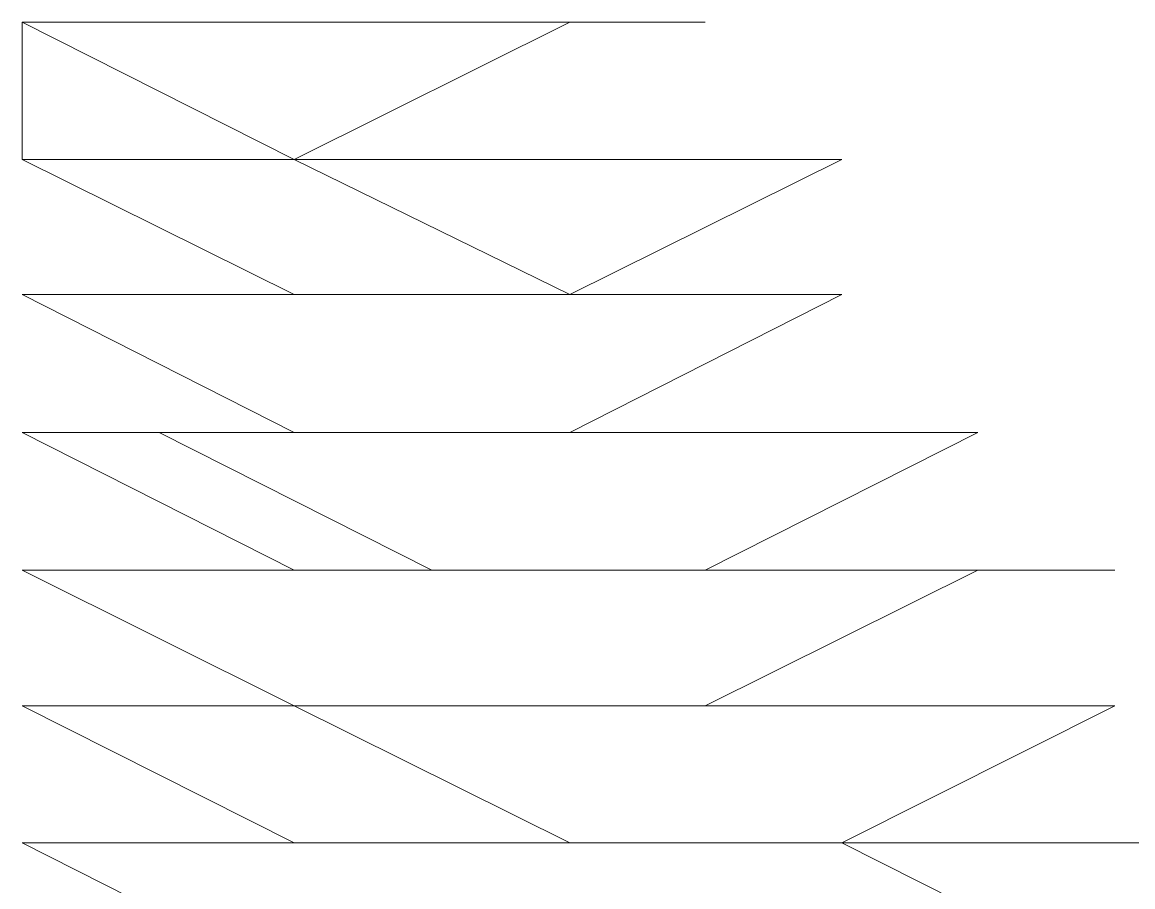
# Model space of a CAD drawing. Header units: millimetres. Extents: x 0 to 17945, y -132 to 1785.
# Drawn here: x 9885.179 to 9886.257, y 130.735 to 131.574 of the extents above; entities that cross this region are included whole.
import ezdxf

# ---------------------------------------------------------------- set-up
doc = ezdxf.new("R2010")
doc.units = ezdxf.units.MM

# ---------------------------------------------------------------- blocks, each defined once
blk = doc.blocks.new('TCR_GROWATT_40KTL3_X_FRONT')
at = {"color": 1, "lineweight": 9}
for points in [[(441.0019, 131.5743), (441.2658, 131.5743), (441.5334, 131.5743), (441.6648, 131.5743)], [(441.5334, 131.5743), (441.2658, 131.5743), (441.0019, 131.5743)], [(441.0019, 131.5743), (441.2658, 131.5743), (441.5334, 131.5743), (441.6648, 131.5743)], [(441.5334, 131.5743), (441.2658, 131.5743), (441.0019, 131.5743)], [(441.0019, 131.5743), (441.2658, 131.5743), (441.5334, 131.5743), (441.6648, 131.5743)], [(441.5334, 131.5743), (441.2658, 131.5743), (441.0019, 131.5743)], [(441.0019, 131.5743), (441.2658, 131.5743), (441.5334, 131.5743), (441.6648, 131.5743)], [(441.5334, 131.5743), (441.2658, 131.5743), (441.0019, 131.5743)], [(441.0019, 131.5743), (441.2658, 131.5743), (441.5334, 131.5743), (441.6648, 131.5743)], [(441.5334, 131.5743), (441.2658, 131.5743), (441.0019, 131.5743)], [(441.0019, 131.5743), (441.2658, 131.5743), (441.5334, 131.5743), (441.6648, 131.5743)], [(441.6648, 131.5743), (441.3996, 131.5743), (441.1348, 131.5743), (441.0019, 131.5743)], [(441.0019, 131.5743), (441.2658, 131.5743), (441.5334, 131.5743), (441.6648, 131.5743)], [(441.6648, 131.5743), (441.3996, 131.5743), (441.1348, 131.5743), (441.0019, 131.5743)], [(441.0019, 131.5743), (441.2658, 131.5743), (441.5334, 131.5743), (441.6648, 131.5743)], [(441.6648, 131.5743), (441.3996, 131.5743), (441.1348, 131.5743), (441.0019, 131.5743)], [(441.0019, 131.5743), (441.2658, 131.5743), (441.5334, 131.5743), (441.6648, 131.5743)], [(441.6648, 131.5743), (441.3996, 131.5743), (441.1348, 131.5743), (441.0019, 131.5743)], [(441.0019, 131.5743), (441.2658, 131.5743), (441.5334, 131.5743), (441.6648, 131.5743)], [(441.6648, 131.5743), (441.3996, 131.5743), (441.1348, 131.5743), (441.0019, 131.5743)], [(441.0019, 131.5743), (441.2658, 131.5743), (441.5334, 131.5743), (441.6648, 131.5743)], [(441.6648, 131.5743), (441.3996, 131.5743), (441.1348, 131.5743), (441.0019, 131.5743)], [(441.0019, 131.5743), (441.2658, 131.5743), (441.5334, 131.5743), (441.6648, 131.5743)], [(441.6648, 131.5743), (441.3996, 131.5743), (441.1348, 131.5743), (441.0019, 131.5743)], [(441.0019, 131.5743), (441.2658, 131.5743), (441.5334, 131.5743), (441.6648, 131.5743)], [(441.6648, 131.5743), (441.3996, 131.5743), (441.1348, 131.5743), (441.0019, 131.5743)], [(441.0019, 131.5743), (441.2658, 131.5743), (441.5334, 131.5743), (441.6648, 131.5743)], [(441.6648, 131.5743), (441.3996, 131.5743), (441.1348, 131.5743), (441.0019, 131.5743)], [(441.0019, 131.5743), (441.2658, 131.5743), (441.5334, 131.5743), (441.6648, 131.5743)], [(441.6648, 131.5743), (441.3996, 131.5743), (441.1348, 131.5743), (441.0019, 131.5743)], [(441.0019, 131.5743), (441.2658, 131.5743), (441.5334, 131.5743), (441.6648, 131.5743)], [(441.6648, 131.5743), (441.3996, 131.5743), (441.1348, 131.5743), (441.0019, 131.5743)], [(441.0019, 131.5743), (441.2658, 131.5743), (441.5334, 131.5743), (441.6648, 131.5743)], [(441.6648, 131.5743), (441.3996, 131.5743), (441.1348, 131.5743), (441.0019, 131.5743)], [(441.0019, 131.5743), (441.2658, 131.5743), (441.5334, 131.5743), (441.6648, 131.5743)], [(441.6648, 131.5743), (441.3996, 131.5743), (441.1348, 131.5743), (441.0019, 131.5743)], [(441.0019, 131.5743), (441.2658, 131.5743), (441.5334, 131.5743), (441.6648, 131.5743)], [(441.6648, 131.5743), (441.3996, 131.5743), (441.1348, 131.5743), (441.0019, 131.5743)], [(441.0019, 131.5743), (441.2658, 131.5743), (441.5334, 131.5743), (441.6648, 131.5743)], [(441.6648, 131.5743), (441.3996, 131.5743), (441.1348, 131.5743), (441.0019, 131.5743)], [(441.0019, 131.5743), (441.2658, 131.5743), (441.5334, 131.5743), (441.6648, 131.5743)], [(441.6648, 131.5743), (441.3996, 131.5743), (441.1348, 131.5743), (441.0019, 131.5743)], [(441.0019, 131.5743), (441.2658, 131.5743), (441.5334, 131.5743), (441.6648, 131.5743)], [(441.6648, 131.5743), (441.3996, 131.5743), (441.1348, 131.5743), (441.0019, 131.5743)], [(441.0019, 131.5743), (441.2658, 131.5743), (441.5334, 131.5743), (441.6648, 131.5743)], [(441.6648, 131.5743), (441.3996, 131.5743), (441.1348, 131.5743), (441.0019, 131.5743)], [(441.0019, 131.5743), (441.2658, 131.5743), (441.5334, 131.5743), (441.6648, 131.5743)], [(441.6648, 131.5743), (441.3996, 131.5743), (441.1348, 131.5743), (441.0019, 131.5743)], [(441.0019, 131.5743), (441.2658, 131.5743), (441.5334, 131.5743), (441.6648, 131.5743)], [(441.6648, 131.5743), (441.3996, 131.5743), (441.1348, 131.5743), (441.0019, 131.5743)], [(441.0019, 131.5743), (441.2658, 131.5743), (441.5334, 131.5743), (441.6648, 131.5743)], [(441.6648, 131.5743), (441.3996, 131.5743), (441.1348, 131.5743), (441.0019, 131.5743)], [(441.0019, 131.5743), (441.2658, 131.5743), (441.5334, 131.5743), (441.6648, 131.5743)], [(441.6648, 131.5743), (441.3996, 131.5743), (441.1348, 131.5743), (441.0019, 131.5743)], [(441.0019, 131.5743), (441.2658, 131.5743), (441.5334, 131.5743), (441.6648, 131.5743)], [(441.6648, 131.5743), (441.3996, 131.5743), (441.1348, 131.5743), (441.0019, 131.5743)], [(441.0019, 131.4411), (441.2658, 131.4411), (441.5334, 131.4411), (441.6648, 131.4411)], [(441.6648, 131.4411), (441.3996, 131.4411), (441.1348, 131.4411), (441.0019, 131.4411)], [(441.0019, 131.4411), (441.2658, 131.4411), (441.5334, 131.4411), (441.6648, 131.4411)], [(441.6648, 131.4411), (441.3996, 131.4411), (441.1348, 131.4411), (441.0019, 131.4411)], [(441.0019, 131.4411), (441.2658, 131.4411), (441.5334, 131.4411), (441.6648, 131.4411)], [(441.6648, 131.4411), (441.3996, 131.4411), (441.1348, 131.4411), (441.0019, 131.4411)], [(441.0019, 131.4411), (441.2658, 131.4411), (441.5334, 131.4411), (441.6648, 131.4411)], [(441.6648, 131.4411), (441.3996, 131.4411), (441.1348, 131.4411), (441.0019, 131.4411)], [(441.0019, 131.4411), (441.2658, 131.4411), (441.5334, 131.4411), (441.6648, 131.4411)], [(441.6648, 131.4411), (441.3996, 131.4411), (441.1348, 131.4411), (441.0019, 131.4411)], [(441.0019, 131.4411), (441.2658, 131.4411), (441.5334, 131.4411), (441.6648, 131.4411)], [(441.6648, 131.4411), (441.3996, 131.4411), (441.1348, 131.4411), (441.0019, 131.4411)], [(441.0019, 131.4411), (441.2658, 131.4411), (441.5334, 131.4411), (441.6648, 131.4411)], [(441.6648, 131.4411), (441.3996, 131.4411), (441.1348, 131.4411), (441.0019, 131.4411)], [(441.0019, 131.4411), (441.2658, 131.4411), (441.5334, 131.4411), (441.7976, 131.4411)], [(441.6648, 131.4411), (441.3996, 131.4411), (441.1348, 131.4411), (441.0019, 131.4411)], [(441.0019, 131.4411), (441.2658, 131.4411), (441.5334, 131.4411), (441.7976, 131.4411)], [(441.6648, 131.4411), (441.3996, 131.4411), (441.1348, 131.4411), (441.0019, 131.4411)], [(441.0019, 131.4411), (441.2658, 131.4411), (441.5334, 131.4411), (441.7976, 131.4411)], [(441.6648, 131.4411), (441.3996, 131.4411), (441.1348, 131.4411), (441.0019, 131.4411)], [(441.0019, 131.4411), (441.2658, 131.4411), (441.5334, 131.4411), (441.7976, 131.4411)], [(441.7976, 131.4411), (441.5334, 131.4411), (441.2658, 131.4411), (441.0019, 131.4411)], [(441.0019, 131.4411), (441.2658, 131.4411), (441.5334, 131.4411), (441.7976, 131.4411)], [(441.7976, 131.4411), (441.5334, 131.4411), (441.2658, 131.4411), (441.0019, 131.4411)], [(441.0019, 131.4411), (441.2658, 131.4411), (441.5334, 131.4411), (441.7976, 131.4411)], [(441.7976, 131.4411), (441.5334, 131.4411), (441.2658, 131.4411), (441.0019, 131.4411)], [(441.0019, 131.4411), (441.2658, 131.4411), (441.5334, 131.4411), (441.7976, 131.4411)], [(441.7976, 131.4411), (441.5334, 131.4411), (441.2658, 131.4411), (441.0019, 131.4411)], [(441.0019, 131.31), (441.2658, 131.31), (441.5334, 131.31), (441.7976, 131.31)], [(441.7976, 131.31), (441.5334, 131.31), (441.2658, 131.31), (441.0019, 131.31)], [(441.0019, 131.31), (441.2658, 131.31), (441.5334, 131.31), (441.7976, 131.31)], [(441.7976, 131.31), (441.5334, 131.31), (441.2658, 131.31), (441.0019, 131.31)], [(441.0019, 131.31), (441.2658, 131.31), (441.5334, 131.31), (441.7976, 131.31)], [(441.7976, 131.31), (441.5334, 131.31), (441.2658, 131.31), (441.0019, 131.31)], [(441.0019, 131.31), (441.2658, 131.31), (441.5334, 131.31), (441.7976, 131.31)], [(441.7976, 131.31), (441.5334, 131.31), (441.2658, 131.31), (441.0019, 131.31)], [(441.0019, 131.31), (441.2658, 131.31), (441.5334, 131.31), (441.7976, 131.31)], [(441.7976, 131.31), (441.5334, 131.31), (441.2658, 131.31), (441.0019, 131.31)], [(441.0019, 131.31), (441.2658, 131.31), (441.5334, 131.31), (441.7976, 131.31)], [(441.7976, 131.31), (441.5334, 131.31), (441.2658, 131.31), (441.0019, 131.31)], [(441.0019, 131.31), (441.2658, 131.31), (441.5334, 131.31), (441.7976, 131.31)], [(441.7976, 131.31), (441.5334, 131.31), (441.2658, 131.31), (441.0019, 131.31)], [(441.0019, 131.31), (441.2658, 131.31), (441.5334, 131.31), (441.7976, 131.31)], [(441.7976, 131.31), (441.5334, 131.31), (441.2658, 131.31), (441.0019, 131.31)], [(441.0019, 131.31), (441.2658, 131.31), (441.5334, 131.31), (441.7976, 131.31)], [(441.7976, 131.31), (441.5334, 131.31), (441.2658, 131.31), (441.0019, 131.31)], [(441.0019, 131.31), (441.2658, 131.31), (441.5334, 131.31), (441.7976, 131.31)], [(441.7976, 131.31), (441.5334, 131.31), (441.2658, 131.31), (441.0019, 131.31)], [(441.0019, 131.31), (441.2658, 131.31), (441.5334, 131.31), (441.7976, 131.31)], [(441.7976, 131.31), (441.5334, 131.31), (441.2658, 131.31), (441.0019, 131.31)], [(441.0019, 131.31), (441.2658, 131.31), (441.5334, 131.31), (441.7976, 131.31)], [(441.7976, 131.31), (441.5334, 131.31), (441.2658, 131.31), (441.0019, 131.31)], [(441.0019, 131.31), (441.2658, 131.31), (441.5334, 131.31), (441.7976, 131.31)], [(441.7976, 131.31), (441.5334, 131.31), (441.2658, 131.31), (441.0019, 131.31)], [(441.0019, 131.31), (441.2658, 131.31), (441.5334, 131.31), (441.7976, 131.31)], [(441.7976, 131.31), (441.5334, 131.31), (441.2658, 131.31), (441.0019, 131.31)], [(441.0019, 131.31), (441.2658, 131.31), (441.5334, 131.31), (441.7976, 131.31)], [(441.7976, 131.31), (441.5334, 131.31), (441.2658, 131.31), (441.0019, 131.31)], [(441.0019, 131.31), (441.2658, 131.31), (441.5334, 131.31), (441.7976, 131.31)], [(441.7976, 131.31), (441.5334, 131.31), (441.2658, 131.31), (441.0019, 131.31)], [(441.0019, 131.31), (441.2658, 131.31), (441.5334, 131.31), (441.7976, 131.31)], [(441.7976, 131.31), (441.5334, 131.31), (441.2658, 131.31), (441.0019, 131.31)], [(441.0019, 131.1762), (441.2658, 131.1762), (441.5334, 131.1762), (441.7976, 131.1762), (441.9296, 131.1762)], [(441.9296, 131.1762), (441.5334, 131.1762), (441.2658, 131.1762), (441.0019, 131.1762)], [(441.0019, 131.1762), (441.2658, 131.1762), (441.5334, 131.1762), (441.7976, 131.1762), (441.9296, 131.1762)], [(441.9296, 131.1762), (441.5334, 131.1762), (441.2658, 131.1762), (441.0019, 131.1762)], [(441.0019, 131.1762), (441.2658, 131.1762), (441.5334, 131.1762), (441.7976, 131.1762), (441.9296, 131.1762)], [(441.9296, 131.1762), (441.5334, 131.1762), (441.2658, 131.1762), (441.0019, 131.1762)], [(441.0019, 131.1762), (441.2658, 131.1762), (441.6648, 131.1762), (441.9296, 131.1762)], [(441.9296, 131.1762), (441.6648, 131.1762), (441.3996, 131.1762), (441.1348, 131.1762), (441.0019, 131.1762)], [(441.0019, 131.1762), (441.2658, 131.1762), (441.6648, 131.1762), (441.9296, 131.1762)], [(441.9296, 131.1762), (441.6648, 131.1762), (441.3996, 131.1762), (441.1348, 131.1762), (441.0019, 131.1762)], [(441.0019, 131.1762), (441.2658, 131.1762), (441.6648, 131.1762), (441.9296, 131.1762)], [(441.9296, 131.1762), (441.6648, 131.1762), (441.3996, 131.1762), (441.1348, 131.1762), (441.0019, 131.1762)], [(441.0019, 131.1762), (441.2658, 131.1762), (441.6648, 131.1762), (441.9296, 131.1762)], [(441.9296, 131.1762), (441.6648, 131.1762), (441.3996, 131.1762), (441.1348, 131.1762), (441.0019, 131.1762)], [(441.0019, 131.1762), (441.2658, 131.1762), (441.6648, 131.1762), (441.9296, 131.1762)], [(441.9296, 131.1762), (441.6648, 131.1762), (441.3996, 131.1762), (441.1348, 131.1762), (441.0019, 131.1762)], [(441.0019, 131.1762), (441.2658, 131.1762), (441.6648, 131.1762), (441.9296, 131.1762)], [(441.9296, 131.1762), (441.6648, 131.1762), (441.3996, 131.1762), (441.1348, 131.1762), (441.0019, 131.1762)], [(441.0019, 131.1762), (441.2658, 131.1762), (441.6648, 131.1762), (441.9296, 131.1762)], [(441.9296, 131.1762), (441.6648, 131.1762), (441.3996, 131.1762), (441.1348, 131.1762), (441.0019, 131.1762)], [(441.0019, 131.1762), (441.2658, 131.1762), (441.6648, 131.1762), (441.9296, 131.1762)], [(441.9296, 131.1762), (441.6648, 131.1762), (441.3996, 131.1762), (441.1348, 131.1762), (441.0019, 131.1762)], [(441.0019, 131.1762), (441.2658, 131.1762), (441.6648, 131.1762), (441.9296, 131.1762)], [(441.9296, 131.1762), (441.6648, 131.1762), (441.3996, 131.1762), (441.1348, 131.1762), (441.0019, 131.1762)], [(441.0019, 131.1762), (441.2658, 131.1762), (441.6648, 131.1762), (441.9296, 131.1762)], [(441.9296, 131.1762), (441.6648, 131.1762), (441.3996, 131.1762), (441.1348, 131.1762), (441.0019, 131.1762)], [(441.0019, 131.1762), (441.2658, 131.1762), (441.6648, 131.1762), (441.9296, 131.1762)], [(441.9296, 131.1762), (441.6648, 131.1762), (441.3996, 131.1762), (441.1348, 131.1762), (441.0019, 131.1762)], [(441.0019, 131.1762), (441.2658, 131.1762), (441.6648, 131.1762), (441.9296, 131.1762)], [(441.9296, 131.1762), (441.6648, 131.1762), (441.3996, 131.1762), (441.1348, 131.1762), (441.0019, 131.1762)], [(441.0019, 131.1762), (441.2658, 131.1762), (441.6648, 131.1762), (441.9296, 131.1762)], [(441.9296, 131.1762), (441.6648, 131.1762), (441.3996, 131.1762), (441.1348, 131.1762), (441.0019, 131.1762)], [(441.0019, 131.1762), (441.2658, 131.1762), (441.6648, 131.1762), (441.9296, 131.1762)], [(441.9296, 131.1762), (441.6648, 131.1762), (441.3996, 131.1762), (441.1348, 131.1762), (441.0019, 131.1762)], [(441.0019, 131.1762), (441.2658, 131.1762), (441.6648, 131.1762), (441.9296, 131.1762)], [(441.9296, 131.1762), (441.6648, 131.1762), (441.3996, 131.1762), (441.1348, 131.1762), (441.0019, 131.1762)], [(441.0019, 131.1762), (441.2658, 131.1762), (441.6648, 131.1762), (441.9296, 131.1762)], [(441.9296, 131.1762), (441.6648, 131.1762), (441.3996, 131.1762), (441.1348, 131.1762), (441.0019, 131.1762)], [(441.0019, 131.1762), (441.2658, 131.1762), (441.6648, 131.1762), (441.9296, 131.1762)], [(441.9296, 131.1762), (441.6648, 131.1762), (441.3996, 131.1762), (441.1348, 131.1762), (441.0019, 131.1762)], [(441.0019, 131.1762), (441.2658, 131.1762), (441.6648, 131.1762), (441.9296, 131.1762)], [(441.9296, 131.1762), (441.6648, 131.1762), (441.3996, 131.1762), (441.1348, 131.1762), (441.0019, 131.1762)], [(441.0019, 131.1762), (441.2658, 131.1762), (441.6648, 131.1762), (441.9296, 131.1762)], [(441.9296, 131.1762), (441.6648, 131.1762), (441.3996, 131.1762), (441.1348, 131.1762), (441.0019, 131.1762)], [(441.0019, 131.1762), (441.2658, 131.1762), (441.6648, 131.1762), (441.9296, 131.1762)], [(441.9296, 131.1762), (441.6648, 131.1762), (441.3996, 131.1762), (441.1348, 131.1762), (441.0019, 131.1762)], [(441.0019, 131.1762), (441.2658, 131.1762), (441.6648, 131.1762), (441.9296, 131.1762)], [(441.9296, 131.1762), (441.6648, 131.1762), (441.3996, 131.1762), (441.1348, 131.1762), (441.0019, 131.1762)], [(441.0019, 131.1762), (441.2658, 131.1762), (441.6648, 131.1762), (441.9296, 131.1762)], [(441.9296, 131.1762), (441.6648, 131.1762), (441.3996, 131.1762), (441.1348, 131.1762), (441.0019, 131.1762)], [(441.0019, 131.1762), (441.2658, 131.1762), (441.6648, 131.1762), (441.9296, 131.1762)], [(441.9296, 131.1762), (441.6648, 131.1762), (441.3996, 131.1762), (441.1348, 131.1762), (441.0019, 131.1762)], [(441.0019, 131.1762), (441.2658, 131.1762), (441.6648, 131.1762), (441.9296, 131.1762)], [(441.9296, 131.1762), (441.6648, 131.1762), (441.3996, 131.1762), (441.1348, 131.1762), (441.0019, 131.1762)], [(441.0019, 131.1762), (441.2658, 131.1762), (441.6648, 131.1762), (441.9296, 131.1762)], [(441.9296, 131.1762), (441.6648, 131.1762), (441.3996, 131.1762), (441.1348, 131.1762), (441.0019, 131.1762)], [(441.0019, 131.1762), (441.2658, 131.1762), (441.6648, 131.1762), (441.9296, 131.1762)], [(441.9296, 131.1762), (441.6648, 131.1762), (441.3996, 131.1762), (441.1348, 131.1762), (441.0019, 131.1762)], [(441.0019, 131.0425), (441.2658, 131.0425), (441.6648, 131.0425), (441.9296, 131.0425)], [(441.9296, 131.0425), (441.6648, 131.0425), (441.3996, 131.0425), (441.1348, 131.0425), (441.0019, 131.0425)], [(441.0019, 131.0425), (441.2658, 131.0425), (441.6648, 131.0425), (441.9296, 131.0425)], [(441.9296, 131.0425), (441.6648, 131.0425), (441.3996, 131.0425), (441.1348, 131.0425), (441.0019, 131.0425)], [(441.0019, 131.0425), (441.2658, 131.0425), (441.6648, 131.0425), (441.9296, 131.0425)], [(441.9296, 131.0425), (441.6648, 131.0425), (441.3996, 131.0425), (441.1348, 131.0425), (441.0019, 131.0425)], [(441.0019, 131.0425), (441.2658, 131.0425), (441.6648, 131.0425), (441.9296, 131.0425)], [(441.9296, 131.0425), (441.6648, 131.0425), (441.3996, 131.0425), (441.1348, 131.0425), (441.0019, 131.0425)], [(441.0019, 131.0425), (441.2658, 131.0425), (441.6648, 131.0425), (441.9296, 131.0425)], [(441.9296, 131.0425), (441.6648, 131.0425), (441.3996, 131.0425), (441.1348, 131.0425), (441.0019, 131.0425)], [(441.0019, 131.0425), (441.2658, 131.0425), (441.6648, 131.0425), (441.9296, 131.0425)], [(441.9296, 131.0425), (441.6648, 131.0425), (441.3996, 131.0425), (441.1348, 131.0425), (441.0019, 131.0425)], [(441.0019, 131.0425), (441.2658, 131.0425), (441.5334, 131.0425), (441.7976, 131.0425), (441.9296, 131.0425)], [(441.9296, 131.0425), (441.6648, 131.0425), (441.2658, 131.0425), (441.0019, 131.0425)], [(441.0019, 131.0425), (441.2658, 131.0425), (441.5334, 131.0425), (441.7976, 131.0425), (441.9296, 131.0425)], [(441.9296, 131.0425), (441.6648, 131.0425), (441.2658, 131.0425), (441.0019, 131.0425)], [(441.0019, 131.0425), (441.2658, 131.0425), (441.5334, 131.0425), (441.7976, 131.0425), (441.9296, 131.0425)], [(441.9296, 131.0425), (441.6648, 131.0425), (441.2658, 131.0425), (441.0019, 131.0425)], [(441.0019, 131.0425), (441.2658, 131.0425), (441.5334, 131.0425), (441.7976, 131.0425), (441.9296, 131.0425)], [(441.9296, 131.0425), (441.6648, 131.0425), (441.2658, 131.0425), (441.0019, 131.0425)], [(441.0019, 131.0425), (441.2658, 131.0425), (441.5334, 131.0425), (441.7976, 131.0425), (441.9296, 131.0425)], [(441.9296, 131.0425), (441.6648, 131.0425), (441.2658, 131.0425), (441.0019, 131.0425)], [(441.0019, 131.0425), (441.2658, 131.0425), (441.5334, 131.0425), (441.7976, 131.0425), (441.9296, 131.0425)], [(441.9296, 131.0425), (441.6648, 131.0425), (441.2658, 131.0425), (441.0019, 131.0425)], [(441.0019, 131.0425), (441.2658, 131.0425), (441.5334, 131.0425), (441.7976, 131.0425), (441.9296, 131.0425)], [(441.9296, 131.0425), (441.6648, 131.0425), (441.2658, 131.0425), (441.0019, 131.0425)], [(441.0019, 131.0425), (441.2658, 131.0425), (441.5334, 131.0425), (441.7976, 131.0425), (441.9296, 131.0425)], [(441.9296, 131.0425), (441.6648, 131.0425), (441.2658, 131.0425), (441.0019, 131.0425)], [(441.0019, 131.0425), (441.2658, 131.0425), (441.5334, 131.0425), (441.7976, 131.0425), (441.9296, 131.0425)], [(441.9296, 131.0425), (441.6648, 131.0425), (441.2658, 131.0425), (441.0019, 131.0425)], [(441.0019, 131.0425), (441.2658, 131.0425), (441.5334, 131.0425), (441.7976, 131.0425), (441.9296, 131.0425)], [(441.9296, 131.0425), (441.6648, 131.0425), (441.2658, 131.0425), (441.0019, 131.0425)], [(441.0019, 131.0425), (441.2658, 131.0425), (441.5334, 131.0425), (441.7976, 131.0425), (441.9296, 131.0425)], [(441.9296, 131.0425), (441.6648, 131.0425), (441.2658, 131.0425), (441.0019, 131.0425)], [(441.0019, 131.0425), (441.2658, 131.0425), (441.5334, 131.0425), (441.7976, 131.0425), (442.0628, 131.0425)], [(442.0628, 131.0425), (441.7976, 131.0425), (441.5334, 131.0425), (441.2658, 131.0425), (441.0019, 131.0425)], [(441.0019, 131.0425), (441.2658, 131.0425), (441.5334, 131.0425), (441.9296, 131.0425), (442.0628, 131.0425)], [(442.0628, 131.0425), (441.6648, 131.0425), (441.2658, 131.0425), (441.0019, 131.0425)], [(441.0019, 131.0425), (441.2658, 131.0425), (441.5334, 131.0425), (441.9296, 131.0425), (442.0628, 131.0425)], [(442.0628, 131.0425), (441.6648, 131.0425), (441.2658, 131.0425), (441.0019, 131.0425)], [(441.0019, 131.0425), (441.2658, 131.0425), (441.5334, 131.0425), (441.9296, 131.0425), (442.0628, 131.0425)], [(442.0628, 131.0425), (441.6648, 131.0425), (441.2658, 131.0425), (441.0019, 131.0425)], [(441.0019, 131.0425), (441.2658, 131.0425), (441.5334, 131.0425), (441.9296, 131.0425), (442.0628, 131.0425)], [(442.0628, 131.0425), (441.6648, 131.0425), (441.2658, 131.0425), (441.0019, 131.0425)], [(441.0019, 131.0425), (441.2658, 131.0425), (441.5334, 131.0425), (441.9296, 131.0425), (442.0628, 131.0425)], [(442.0628, 131.0425), (441.6648, 131.0425), (441.2658, 131.0425), (441.0019, 131.0425)], [(441.0019, 131.0425), (441.2658, 131.0425), (441.5334, 131.0425), (441.9296, 131.0425), (442.0628, 131.0425)], [(442.0628, 131.0425), (441.6648, 131.0425), (441.2658, 131.0425), (441.0019, 131.0425)], [(441.0019, 130.9111), (441.2658, 130.9111), (441.5334, 130.9111), (441.9296, 130.9111), (442.0628, 130.9111)], [(442.0628, 130.9111), (441.6648, 130.9111), (441.2658, 130.9111), (441.0019, 130.9111)], [(441.0019, 130.9111), (441.2658, 130.9111), (441.5334, 130.9111), (441.9296, 130.9111), (442.0628, 130.9111)], [(442.0628, 130.9111), (441.6648, 130.9111), (441.2658, 130.9111), (441.0019, 130.9111)], [(441.0019, 130.9111), (441.2658, 130.9111), (441.5334, 130.9111), (441.9296, 130.9111), (442.0628, 130.9111)], [(442.0628, 130.9111), (441.6648, 130.9111), (441.2658, 130.9111), (441.0019, 130.9111)], [(441.0019, 130.9111), (441.2658, 130.9111), (441.5334, 130.9111), (441.9296, 130.9111), (442.0628, 130.9111)], [(442.0628, 130.9111), (441.6648, 130.9111), (441.2658, 130.9111), (441.0019, 130.9111)], [(441.0019, 130.9111), (441.2658, 130.9111), (441.5334, 130.9111), (441.9296, 130.9111), (442.0628, 130.9111)], [(442.0628, 130.9111), (441.6648, 130.9111), (441.2658, 130.9111), (441.0019, 130.9111)], [(441.0019, 130.9111), (441.2658, 130.9111), (441.5334, 130.9111), (441.9296, 130.9111), (442.0628, 130.9111)], [(442.0628, 130.9111), (441.6648, 130.9111), (441.2658, 130.9111), (441.0019, 130.9111)], [(441.0019, 130.9111), (441.2658, 130.9111), (441.5334, 130.9111), (441.9296, 130.9111), (442.0628, 130.9111)], [(442.0628, 130.9111), (441.6648, 130.9111), (441.2658, 130.9111), (441.0019, 130.9111)], [(441.0019, 130.9111), (441.2658, 130.9111), (441.5334, 130.9111), (441.9296, 130.9111), (442.0628, 130.9111)], [(442.0628, 130.9111), (441.6648, 130.9111), (441.2658, 130.9111), (441.0019, 130.9111)], [(441.0019, 130.9111), (441.2658, 130.9111), (441.5334, 130.9111), (441.9296, 130.9111), (442.0628, 130.9111)], [(442.0628, 130.9111), (441.6648, 130.9111), (441.2658, 130.9111), (441.0019, 130.9111)], [(441.0019, 130.9111), (441.2658, 130.9111), (441.5334, 130.9111), (441.9296, 130.9111), (442.0628, 130.9111)], [(442.0628, 130.9111), (441.6648, 130.9111), (441.2658, 130.9111), (441.0019, 130.9111)], [(441.0019, 130.9111), (441.2658, 130.9111), (441.5334, 130.9111), (441.7976, 130.9111), (442.0628, 130.9111)], [(442.0628, 130.9111), (441.7976, 130.9111), (441.5334, 130.9111), (441.2658, 130.9111), (441.0019, 130.9111)], [(441.0019, 130.9111), (441.2658, 130.9111), (441.5334, 130.9111), (441.7976, 130.9111), (442.0628, 130.9111)], [(442.0628, 130.9111), (441.7976, 130.9111), (441.5334, 130.9111), (441.2658, 130.9111), (441.0019, 130.9111)], [(441.0019, 130.9111), (441.2658, 130.9111), (441.5334, 130.9111), (441.7976, 130.9111), (442.0628, 130.9111)], [(442.0628, 130.9111), (441.7976, 130.9111), (441.5334, 130.9111), (441.2658, 130.9111), (441.0019, 130.9111)], [(441.0019, 130.9111), (441.2658, 130.9111), (441.5334, 130.9111), (441.7976, 130.9111), (442.0628, 130.9111)], [(442.0628, 130.9111), (441.7976, 130.9111), (441.5334, 130.9111), (441.2658, 130.9111), (441.0019, 130.9111)], [(441.0019, 130.9111), (441.2658, 130.9111), (441.5334, 130.9111), (441.7976, 130.9111), (442.0628, 130.9111)], [(442.0628, 130.9111), (441.7976, 130.9111), (441.5334, 130.9111), (441.2658, 130.9111), (441.0019, 130.9111)], [(441.0019, 130.9111), (441.2658, 130.9111), (441.5334, 130.9111), (441.7976, 130.9111), (442.0628, 130.9111)], [(442.0628, 130.9111), (441.7976, 130.9111), (441.5334, 130.9111), (441.2658, 130.9111), (441.0019, 130.9111)], [(441.0019, 130.7782), (441.2658, 130.7782), (441.5334, 130.7782), (441.7976, 130.7782), (442.0628, 130.7782), (442.1966, 130.7782)], [(442.0628, 130.7782), (441.7976, 130.7782), (441.5334, 130.7782), (441.2658, 130.7782), (441.0019, 130.7782)], [(441.0019, 130.7782), (441.2658, 130.7782), (441.5334, 130.7782), (441.7976, 130.7782), (442.0628, 130.7782), (442.1966, 130.7782)], [(442.0628, 130.7782), (441.7976, 130.7782), (441.5334, 130.7782), (441.2658, 130.7782), (441.0019, 130.7782)], [(441.0019, 130.7782), (441.2658, 130.7782), (441.5334, 130.7782), (441.7976, 130.7782), (442.0628, 130.7782), (442.1966, 130.7782)], [(442.0628, 130.7782), (441.7976, 130.7782), (441.5334, 130.7782), (441.2658, 130.7782), (441.0019, 130.7782)], [(441.0019, 130.7782), (441.2658, 130.7782), (441.5334, 130.7782), (441.7976, 130.7782), (442.0628, 130.7782), (442.1966, 130.7782)], [(442.1966, 130.7782), (441.9296, 130.7782), (441.5334, 130.7782), (441.2658, 130.7782), (441.0019, 130.7782)], [(441.0019, 130.7782), (441.2658, 130.7782), (441.5334, 130.7782), (441.7976, 130.7782), (442.0628, 130.7782), (442.1966, 130.7782)], [(442.1966, 130.7782), (441.9296, 130.7782), (441.5334, 130.7782), (441.2658, 130.7782), (441.0019, 130.7782)], [(441.0019, 130.7782), (441.2658, 130.7782), (441.5334, 130.7782), (441.7976, 130.7782), (442.0628, 130.7782), (442.1966, 130.7782)], [(442.1966, 130.7782), (441.9296, 130.7782), (441.5334, 130.7782), (441.2658, 130.7782), (441.0019, 130.7782)], [(441.0019, 130.7782), (441.2658, 130.7782), (441.5334, 130.7782), (441.7976, 130.7782), (442.0628, 130.7782), (442.1966, 130.7782)], [(442.1966, 130.7782), (441.9296, 130.7782), (441.5334, 130.7782), (441.2658, 130.7782), (441.0019, 130.7782)], [(441.0019, 130.7782), (441.2658, 130.7782), (441.5334, 130.7782), (441.7976, 130.7782), (442.0628, 130.7782), (442.1966, 130.7782)], [(442.1966, 130.7782), (441.9296, 130.7782), (441.5334, 130.7782), (441.2658, 130.7782), (441.0019, 130.7782)], [(441.0019, 130.7782), (441.2658, 130.7782), (441.5334, 130.7782), (441.7976, 130.7782), (442.0628, 130.7782), (442.1966, 130.7782)], [(442.1966, 130.7782), (441.9296, 130.7782), (441.5334, 130.7782), (441.2658, 130.7782), (441.0019, 130.7782)], [(441.0019, 130.7782), (441.2658, 130.7782), (441.5334, 130.7782), (441.7976, 130.7782), (442.0628, 130.7782), (442.1966, 130.7782)], [(442.1966, 130.7782), (441.9296, 130.7782), (441.5334, 130.7782), (441.2658, 130.7782), (441.0019, 130.7782)], [(441.0019, 130.7782), (441.2658, 130.7782), (441.5334, 130.7782), (441.7976, 130.7782), (442.0628, 130.7782), (442.1966, 130.7782)], [(442.1966, 130.7782), (441.9296, 130.7782), (441.5334, 130.7782), (441.2658, 130.7782), (441.0019, 130.7782)], [(441.0019, 130.7782), (441.2658, 130.7782), (441.5334, 130.7782), (441.7976, 130.7782), (442.0628, 130.7782), (442.1966, 130.7782)], [(442.1966, 130.7782), (441.9296, 130.7782), (441.5334, 130.7782), (441.2658, 130.7782), (441.0019, 130.7782)], [(441.0019, 130.7782), (441.2658, 130.7782), (441.5334, 130.7782), (441.7976, 130.7782), (442.0628, 130.7782), (442.1966, 130.7782)], [(442.1966, 130.7782), (441.9296, 130.7782), (441.5334, 130.7782), (441.2658, 130.7782), (441.0019, 130.7782)], [(441.0019, 130.7782), (441.2658, 130.7782), (441.5334, 130.7782), (441.7976, 130.7782), (442.0628, 130.7782), (442.1966, 130.7782)], [(442.1966, 130.7782), (441.9296, 130.7782), (441.5334, 130.7782), (441.2658, 130.7782), (441.0019, 130.7782)], [(441.0019, 130.7782), (441.2658, 130.7782), (441.5334, 130.7782), (441.7976, 130.7782), (442.0628, 130.7782), (442.1966, 130.7782)], [(442.1966, 130.7782), (441.9296, 130.7782), (441.5334, 130.7782), (441.2658, 130.7782), (441.0019, 130.7782)]]:
    blk.add_lwpolyline(points, dxfattribs=at)
for points in [[(441.0019, 131.5743), (441.2658, 131.5743), (441.5334, 131.5743), (441.2658, 131.5743)], [(441.0019, 131.5743), (441.2658, 131.5743), (441.5334, 131.5743), (441.2658, 131.5743)], [(441.0019, 131.5743), (441.2658, 131.5743), (441.5334, 131.5743), (441.2658, 131.5743)], [(441.0019, 131.5743), (441.2658, 131.5743), (441.5334, 131.5743), (441.2658, 131.5743)], [(441.0019, 131.5743), (441.2658, 131.5743), (441.5334, 131.5743), (441.2658, 131.5743)], [(441.0019, 131.5743), (441.2658, 131.5743), (441.5334, 131.5743), (441.2658, 131.5743)], [(441.0019, 131.5743), (441.2658, 131.5743), (441.5334, 131.5743), (441.2658, 131.5743)], [(441.0019, 131.5743), (441.2658, 131.5743), (441.5334, 131.5743), (441.2658, 131.5743)], [(441.0019, 131.5743), (441.2658, 131.5743), (441.5334, 131.5743), (441.2658, 131.5743)], [(441.0019, 131.5743), (441.2658, 131.5743), (441.5334, 131.5743), (441.2658, 131.5743)], [(441.0019, 131.5743), (441.2658, 131.5743), (441.5334, 131.5743), (441.2658, 131.5743)], [(441.0019, 131.5743), (441.2658, 131.5743), (441.5334, 131.5743), (441.2658, 131.5743)], [(441.0019, 131.5743), (441.2658, 131.5743), (441.5334, 131.5743), (441.2658, 131.5743)], [(441.0019, 131.5743), (441.2658, 131.5743), (441.5334, 131.5743), (441.2658, 131.5743)], [(441.0019, 131.5743), (441.2658, 131.5743), (441.5334, 131.5743), (441.2658, 131.5743)], [(441.0019, 131.5743), (441.2658, 131.4411), (441.5334, 131.4411), (441.2658, 131.4411), (441.0019, 131.4411)], [(441.0019, 131.5743), (441.2658, 131.5743), (441.5334, 131.5743), (441.2658, 131.4411), (441.0019, 131.4411)], [(441.0019, 131.4411), (441.2658, 131.4411), (441.5334, 131.4411), (441.2658, 131.4411)], [(441.0019, 131.4411), (441.2658, 131.4411), (441.5334, 131.4411), (441.2658, 131.4411)], [(441.0019, 131.4411), (441.3996, 131.4411), (441.6648, 131.4411), (441.3996, 131.4411), (441.1348, 131.4411)], [(441.0019, 131.4411), (441.2658, 131.4411), (441.5334, 131.4411), (441.1348, 131.4411)], [(441.0019, 131.4411), (441.3996, 131.4411), (441.6648, 131.4411), (441.3996, 131.4411), (441.1348, 131.4411)], [(441.0019, 131.4411), (441.3996, 131.4411), (441.6648, 131.4411), (441.3996, 131.4411), (441.1348, 131.4411)], [(441.0019, 131.4411), (441.3996, 131.4411), (441.6648, 131.4411), (441.3996, 131.4411), (441.1348, 131.4411)], [(441.0019, 131.4411), (441.2658, 131.4411), (441.5334, 131.4411), (441.7976, 131.4411), (441.5334, 131.4411), (441.2658, 131.4411)], [(441.0019, 131.4411), (441.2658, 131.4411), (441.5334, 131.4411), (441.7976, 131.4411), (441.5334, 131.4411), (441.2658, 131.4411)], [(441.0019, 131.4411), (441.2658, 131.4411), (441.5334, 131.4411), (441.7976, 131.4411), (441.5334, 131.4411), (441.2658, 131.4411)], [(441.0019, 131.4411), (441.2658, 131.4411), (441.5334, 131.4411), (441.7976, 131.4411), (441.5334, 131.4411), (441.2658, 131.4411)], [(441.0019, 131.4411), (441.2658, 131.4411), (441.5334, 131.4411), (441.7976, 131.4411), (441.5334, 131.4411), (441.2658, 131.4411)], [(441.0019, 131.4411), (441.2658, 131.31), (441.5334, 131.31), (441.7976, 131.31), (441.5334, 131.31), (441.2658, 131.4411)], [(441.0019, 131.4411), (441.2658, 131.4411), (441.5334, 131.4411), (441.7976, 131.4411), (441.5334, 131.31), (441.2658, 131.4411)], [(441.0019, 131.31), (441.2658, 131.31), (441.5334, 131.31), (441.7976, 131.31), (441.5334, 131.31), (441.2658, 131.31)], [(441.0019, 131.31), (441.2658, 131.31), (441.5334, 131.31), (441.7976, 131.31), (441.5334, 131.31), (441.2658, 131.31)], [(441.0019, 131.31), (441.2658, 131.31), (441.5334, 131.31), (441.7976, 131.31), (441.5334, 131.31), (441.2658, 131.31)], [(441.0019, 131.31), (441.2658, 131.31), (441.5334, 131.31), (441.7976, 131.31), (441.5334, 131.31), (441.2658, 131.31)], [(441.0019, 131.31), (441.2658, 131.31), (441.5334, 131.31), (441.7976, 131.31), (441.5334, 131.31), (441.2658, 131.31)], [(441.0019, 131.31), (441.2658, 131.31), (441.5334, 131.31), (441.7976, 131.31), (441.5334, 131.31), (441.2658, 131.31)], [(441.0019, 131.31), (441.2658, 131.31), (441.5334, 131.31), (441.7976, 131.31), (441.5334, 131.31), (441.2658, 131.31)], [(441.0019, 131.31), (441.2658, 131.31), (441.5334, 131.31), (441.7976, 131.31), (441.5334, 131.31), (441.2658, 131.31)], [(441.0019, 131.31), (441.2658, 131.31), (441.5334, 131.31), (441.7976, 131.31), (441.5334, 131.31), (441.2658, 131.31)], [(441.0019, 131.31), (441.2658, 131.31), (441.5334, 131.31), (441.7976, 131.31), (441.5334, 131.31), (441.2658, 131.31)], [(441.0019, 131.31), (441.2658, 131.31), (441.5334, 131.31), (441.7976, 131.31), (441.5334, 131.31), (441.2658, 131.31)], [(441.0019, 131.31), (441.2658, 131.31), (441.5334, 131.31), (441.7976, 131.31), (441.5334, 131.31), (441.2658, 131.31)], [(441.0019, 131.31), (441.2658, 131.31), (441.5334, 131.31), (441.7976, 131.31), (441.5334, 131.31), (441.2658, 131.31)], [(441.0019, 131.31), (441.2658, 131.31), (441.5334, 131.31), (441.7976, 131.31), (441.5334, 131.31), (441.2658, 131.31)], [(441.0019, 131.31), (441.2658, 131.31), (441.5334, 131.31), (441.7976, 131.31), (441.5334, 131.31), (441.2658, 131.31)], [(441.0019, 131.31), (441.2658, 131.1762), (441.5334, 131.1762), (441.7976, 131.1762), (441.5334, 131.1762), (441.2658, 131.1762)], [(441.0019, 131.31), (441.2658, 131.31), (441.5334, 131.31), (441.7976, 131.31), (441.5334, 131.1762), (441.2658, 131.1762)], [(441.0019, 131.1762), (441.2658, 131.1762), (441.5334, 131.1762), (441.7976, 131.1762), (441.5334, 131.1762), (441.2658, 131.1762)], [(441.0019, 131.1762), (441.2658, 131.1762), (441.5334, 131.1762), (441.7976, 131.1762), (441.5334, 131.1762), (441.2658, 131.1762)], [(441.0019, 131.1762), (441.2658, 131.1762), (441.5334, 131.1762), (441.7976, 131.1762), (441.5334, 131.1762), (441.2658, 131.1762)], [(441.0019, 131.1762), (441.2658, 131.1762), (441.6648, 131.1762), (441.9296, 131.1762), (441.6648, 131.1762), (441.3996, 131.1762), (441.1348, 131.1762)], [(441.0019, 131.1762), (441.2658, 131.1762), (441.5334, 131.1762), (441.7976, 131.1762), (441.3996, 131.1762), (441.1348, 131.1762)], [(441.0019, 131.1762), (441.2658, 131.1762), (441.6648, 131.1762), (441.9296, 131.1762), (441.6648, 131.1762), (441.3996, 131.1762), (441.1348, 131.1762)], [(441.0019, 131.1762), (441.2658, 131.1762), (441.6648, 131.1762), (441.9296, 131.1762), (441.6648, 131.1762), (441.3996, 131.1762), (441.1348, 131.1762)], [(441.0019, 131.1762), (441.2658, 131.1762), (441.6648, 131.1762), (441.9296, 131.1762), (441.6648, 131.1762), (441.3996, 131.1762), (441.1348, 131.1762)], [(441.0019, 131.1762), (441.2658, 131.1762), (441.6648, 131.1762), (441.9296, 131.1762), (441.6648, 131.1762), (441.3996, 131.1762), (441.1348, 131.1762)], [(441.0019, 131.1762), (441.2658, 131.1762), (441.6648, 131.1762), (441.9296, 131.1762), (441.6648, 131.1762), (441.3996, 131.1762), (441.1348, 131.1762)], [(441.0019, 131.1762), (441.2658, 131.1762), (441.6648, 131.1762), (441.9296, 131.1762), (441.6648, 131.1762), (441.3996, 131.1762), (441.1348, 131.1762)], [(441.0019, 131.1762), (441.2658, 131.1762), (441.6648, 131.1762), (441.9296, 131.1762), (441.6648, 131.1762), (441.3996, 131.1762), (441.1348, 131.1762)], [(441.0019, 131.1762), (441.2658, 131.1762), (441.6648, 131.1762), (441.9296, 131.1762), (441.6648, 131.1762), (441.3996, 131.1762), (441.1348, 131.1762)], [(441.0019, 131.1762), (441.2658, 131.0425), (441.6648, 131.0425), (441.9296, 131.0425), (441.6648, 131.0425), (441.3996, 131.0425), (441.1348, 131.1762)], [(441.0019, 131.1762), (441.2658, 131.1762), (441.6648, 131.1762), (441.9296, 131.1762), (441.6648, 131.0425), (441.3996, 131.0425), (441.1348, 131.1762)], [(441.0019, 131.0425), (441.2658, 131.0425), (441.6648, 131.0425), (441.9296, 131.0425), (441.6648, 131.0425), (441.3996, 131.0425), (441.1348, 131.0425)], [(441.0019, 131.0425), (441.2658, 131.0425), (441.6648, 131.0425), (441.9296, 131.0425), (441.6648, 131.0425), (441.3996, 131.0425), (441.1348, 131.0425)], [(441.0019, 131.0425), (441.2658, 131.0425), (441.6648, 131.0425), (441.9296, 131.0425), (441.6648, 131.0425), (441.2658, 131.0425)], [(441.0019, 131.0425), (441.2658, 131.0425), (441.5334, 131.0425), (441.7976, 131.0425), (441.5334, 131.0425), (441.2658, 131.0425)], [(441.0019, 131.0425), (441.2658, 131.0425), (441.5334, 131.0425), (441.7976, 131.0425), (441.5334, 131.0425), (441.2658, 131.0425)], [(441.0019, 131.0425), (441.2658, 131.0425), (441.5334, 131.0425), (441.7976, 131.0425), (441.5334, 131.0425), (441.2658, 131.0425)], [(441.0019, 131.0425), (441.2658, 131.0425), (441.5334, 131.0425), (441.7976, 131.0425), (441.5334, 131.0425), (441.2658, 131.0425)], [(441.0019, 131.0425), (441.2658, 131.0425), (441.5334, 131.0425), (441.7976, 131.0425), (442.0628, 131.0425), (441.7976, 131.0425), (441.5334, 131.0425), (441.2658, 131.0425)], [(441.0019, 131.0425), (441.2658, 131.0425), (441.5334, 131.0425), (441.7976, 131.0425), (442.0628, 131.0425), (441.7976, 131.0425), (441.5334, 131.0425), (441.2658, 131.0425)], [(441.0019, 131.0425), (441.2658, 131.0425), (441.5334, 131.0425), (441.7976, 131.0425), (442.0628, 131.0425), (441.7976, 131.0425), (441.5334, 131.0425), (441.2658, 131.0425)], [(441.0019, 131.0425), (441.2658, 131.0425), (441.5334, 131.0425), (441.7976, 131.0425), (442.0628, 131.0425), (441.7976, 131.0425), (441.5334, 131.0425), (441.2658, 131.0425)], [(441.0019, 131.0425), (441.2658, 131.0425), (441.5334, 131.0425), (441.7976, 131.0425), (442.0628, 131.0425), (441.7976, 131.0425), (441.5334, 131.0425), (441.2658, 131.0425)], [(441.0019, 131.0425), (441.2658, 131.0425), (441.5334, 131.0425), (441.7976, 131.0425), (442.0628, 131.0425), (441.6648, 131.0425), (441.2658, 131.0425)], [(441.0019, 131.0425), (441.2658, 131.0425), (441.5334, 131.0425), (441.9296, 131.0425), (441.6648, 131.0425), (441.2658, 131.0425)], [(441.0019, 131.0425), (441.2658, 130.9111), (441.5334, 130.9111), (441.9296, 130.9111), (441.6648, 130.9111), (441.2658, 130.9111)], [(441.0019, 131.0425), (441.2658, 131.0425), (441.5334, 131.0425), (441.9296, 131.0425), (441.6648, 130.9111), (441.2658, 130.9111)], [(441.0019, 130.9111), (441.2658, 130.9111), (441.5334, 130.9111), (441.9296, 130.9111), (441.6648, 130.9111), (441.2658, 130.9111)], [(441.0019, 130.9111), (441.2658, 130.9111), (441.5334, 130.9111), (441.9296, 130.9111), (441.6648, 130.9111), (441.2658, 130.9111)], [(441.0019, 130.9111), (441.2658, 130.9111), (441.5334, 130.9111), (441.9296, 130.9111), (441.6648, 130.9111), (441.2658, 130.9111)], [(441.0019, 130.9111), (441.2658, 130.9111), (441.5334, 130.9111), (441.9296, 130.9111), (441.6648, 130.9111), (441.2658, 130.9111)], [(441.0019, 130.9111), (441.2658, 130.9111), (441.5334, 130.9111), (441.9296, 130.9111), (441.6648, 130.9111), (441.2658, 130.9111)], [(441.0019, 130.9111), (441.2658, 130.9111), (441.5334, 130.9111), (441.9296, 130.9111), (441.6648, 130.9111), (441.2658, 130.9111)], [(441.0019, 130.9111), (441.2658, 130.9111), (441.5334, 130.9111), (441.7976, 130.9111), (442.0628, 130.9111), (441.7976, 130.9111), (441.5334, 130.9111), (441.2658, 130.9111)], [(441.0019, 130.9111), (441.2658, 130.9111), (441.5334, 130.9111), (441.9296, 130.9111), (441.5334, 130.9111), (441.2658, 130.9111)], [(441.0019, 130.9111), (441.2658, 130.9111), (441.5334, 130.9111), (441.7976, 130.9111), (442.0628, 130.9111), (441.7976, 130.9111), (441.5334, 130.9111), (441.2658, 130.9111)], [(441.0019, 130.9111), (441.2658, 130.9111), (441.5334, 130.9111), (441.7976, 130.9111), (442.0628, 130.9111), (441.7976, 130.9111), (441.5334, 130.9111), (441.2658, 130.9111)], [(441.0019, 130.9111), (441.2658, 130.9111), (441.5334, 130.9111), (441.7976, 130.9111), (442.0628, 130.9111), (441.7976, 130.9111), (441.5334, 130.9111), (441.2658, 130.9111)], [(441.0019, 130.9111), (441.2658, 130.9111), (441.5334, 130.9111), (441.7976, 130.9111), (442.0628, 130.9111), (441.7976, 130.9111), (441.5334, 130.9111), (441.2658, 130.9111)], [(441.0019, 130.9111), (441.2658, 130.9111), (441.5334, 130.9111), (441.7976, 130.9111), (442.0628, 130.9111), (441.7976, 130.9111), (441.5334, 130.9111), (441.2658, 130.9111)], [(441.0019, 130.9111), (441.2658, 130.9111), (441.5334, 130.9111), (441.7976, 130.9111), (442.0628, 130.9111), (441.7976, 130.9111), (441.5334, 130.9111), (441.2658, 130.9111)], [(441.0019, 130.9111), (441.2658, 130.9111), (441.5334, 130.9111), (441.7976, 130.9111), (442.0628, 130.9111), (441.7976, 130.9111), (441.5334, 130.9111), (441.2658, 130.9111)], [(441.0019, 130.9111), (441.2658, 130.9111), (441.5334, 130.9111), (441.7976, 130.9111), (442.0628, 130.9111), (441.7976, 130.9111), (441.5334, 130.9111), (441.2658, 130.9111)], [(441.0019, 130.9111), (441.2658, 130.7782), (441.5334, 130.7782), (441.7976, 130.7782), (442.0628, 130.7782), (441.7976, 130.7782), (441.5334, 130.7782), (441.2658, 130.9111)], [(441.0019, 130.9111), (441.2658, 130.9111), (441.5334, 130.9111), (441.7976, 130.9111), (442.0628, 130.9111), (441.7976, 130.7782), (441.5334, 130.7782), (441.2658, 130.9111)], [(441.0019, 130.7782), (441.2658, 130.7782), (441.5334, 130.7782), (441.7976, 130.7782), (442.0628, 130.7782), (441.7976, 130.7782), (441.5334, 130.7782), (441.2658, 130.7782)], [(441.0019, 130.7782), (441.3996, 130.7782), (441.7976, 130.7782), (442.0628, 130.7782), (441.7976, 130.7782), (441.5334, 130.7782), (441.1348, 130.7782)], [(441.0019, 130.7782), (441.2658, 130.7782), (441.5334, 130.7782), (441.7976, 130.7782), (442.0628, 130.7782), (441.7976, 130.7782), (441.5334, 130.7782), (441.1348, 130.7782)], [(441.0019, 130.7782), (441.2658, 130.7782), (441.5334, 130.7782), (441.7976, 130.7782), (442.0628, 130.7782), (441.7976, 130.7782), (441.5334, 130.7782), (441.2658, 130.7782)], [(441.0019, 130.7782), (441.3996, 130.7782), (441.7976, 130.7782), (442.0628, 130.7782), (441.7976, 130.7782), (441.5334, 130.7782), (441.2658, 130.7782)], [(441.0019, 130.7782), (441.2658, 130.7782), (441.5334, 130.7782), (441.7976, 130.7782), (442.0628, 130.7782), (441.7976, 130.7782), (441.5334, 130.7782), (441.2658, 130.7782)], [(441.0019, 130.7782), (441.2658, 130.7782), (441.5334, 130.7782), (441.7976, 130.7782), (442.0628, 130.7782), (441.7976, 130.7782), (441.5334, 130.7782), (441.2658, 130.7782)], [(441.0019, 130.7782), (441.2658, 130.7782), (441.5334, 130.7782), (441.7976, 130.7782), (442.0628, 130.7782), (441.7976, 130.7782), (441.5334, 130.7782), (441.2658, 130.7782)], [(441.0019, 130.7782), (441.2658, 130.7782), (441.5334, 130.7782), (441.7976, 130.7782), (442.0628, 130.7782), (441.7976, 130.7782), (441.5334, 130.7782), (441.2658, 130.7782)], [(441.0019, 130.7782), (441.2658, 130.7782), (441.5334, 130.7782), (441.7976, 130.7782), (442.0628, 130.7782), (441.7976, 130.7782), (441.5334, 130.7782), (441.2658, 130.7782)], [(441.0019, 130.7782), (441.2658, 130.7782), (441.5334, 130.7782), (441.7976, 130.7782), (442.0628, 130.7782), (441.7976, 130.7782), (441.5334, 130.7782), (441.2658, 130.7782)], [(441.0019, 130.7782), (441.2658, 130.7782), (441.5334, 130.7782), (441.7976, 130.7782), (442.0628, 130.7782), (441.7976, 130.7782), (441.5334, 130.7782), (441.2658, 130.7782)], [(441.0019, 130.7782), (441.2658, 130.7782), (441.5334, 130.7782), (441.7976, 130.7782), (442.0628, 130.7782), (441.7976, 130.7782), (441.5334, 130.7782), (441.2658, 130.7782)], [(441.0019, 130.7782), (441.2658, 130.6444), (441.5334, 130.6444), (441.7976, 130.6444), (442.0628, 130.6444), (441.7976, 130.7782), (441.5334, 130.7782), (441.2658, 130.7782)], [(441.0019, 130.7782), (441.2658, 130.7782), (441.5334, 130.7782), (441.7976, 130.7782), (442.0628, 130.7782), (441.7976, 130.7782), (441.5334, 130.7782), (441.2658, 130.7782)]]:
    blk.add_lwpolyline(points, close=True, dxfattribs=at)

msp = doc.modelspace()

# ---------------------------------------------------------------- block references
msp.add_blockref('TCR_GROWATT_40KTL3_X_FRONT', (9444.1773, 0))

doc.saveas('drawing.dxf')
